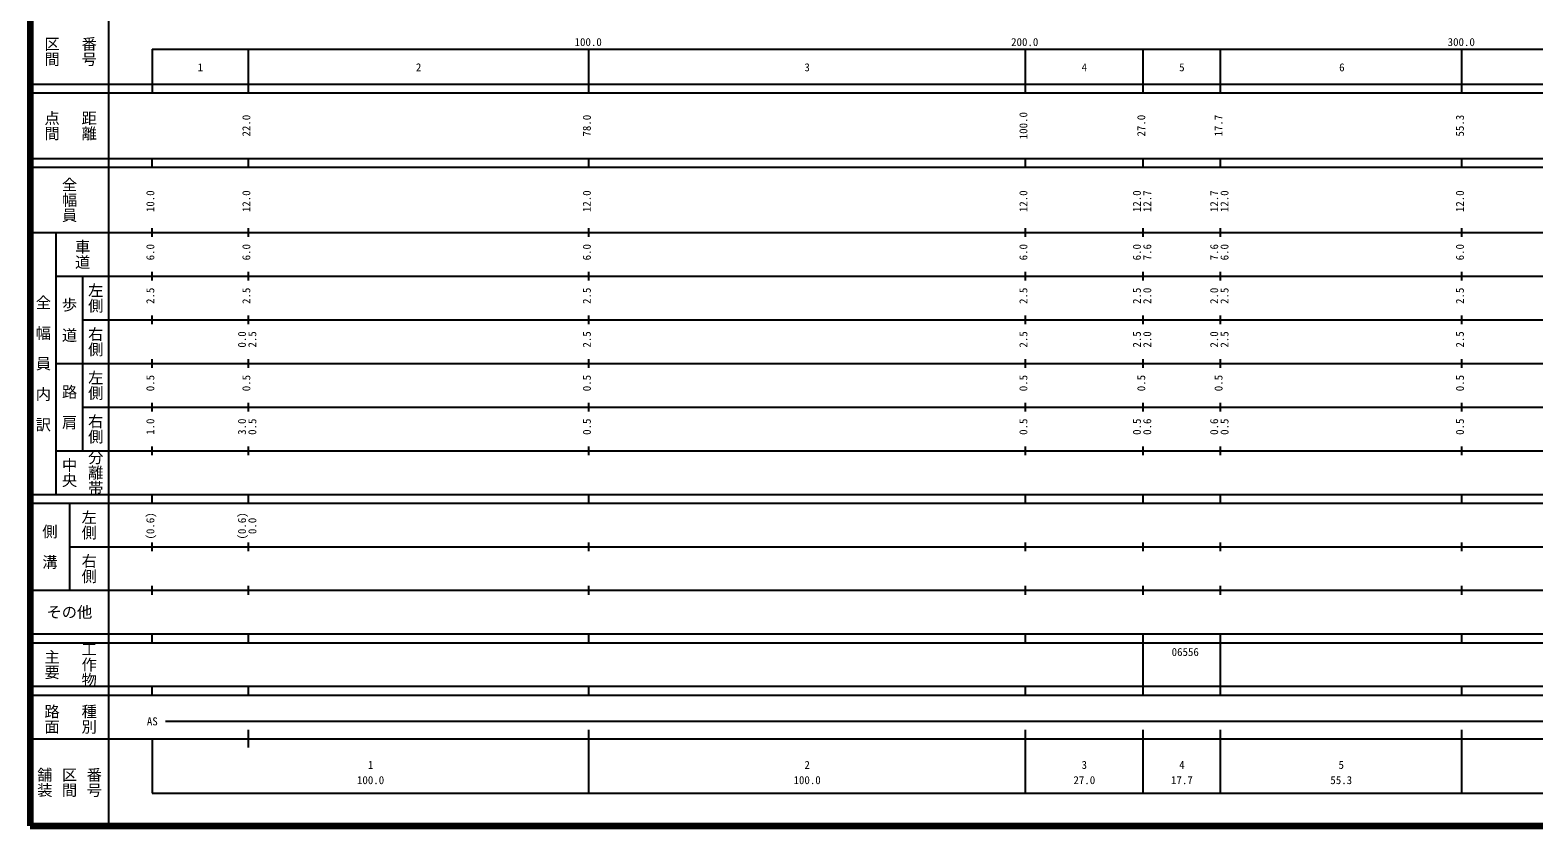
# Model space of a CAD drawing. Units: millimetres on the paper, enlarged 1000 times. Extents: x 40000 to 680000, y 20000 to 380000.
# Drawn here: x 40000 to 384489, y 20000 to 202409 of the extents above; entities that cross this region are included whole.
import ezdxf
from ezdxf.enums import TextEntityAlignment as Align

# ---------------------------------------------------------------- set-up
doc = ezdxf.new("R2010")
doc.units = ezdxf.units.MM
doc.header["$LTSCALE"] = 1000
doc.layers.add('M-TTL', color=2, linetype='Continuous', lineweight=140)
doc.layers.add('M-TTL-BAND', color=7, linetype='Continuous', lineweight=25)
doc.styles.add('@ＭＳ ゴシック', font='')
doc.styles.add('ＭＳ ゴシック', font='')
doc.styles.get('@ＭＳ ゴシック').set_extended_font_data('@MS Gothic')
doc.styles.get('ＭＳ ゴシック').set_extended_font_data('MS Gothic')

msp = doc.modelspace()

# ---------------------------------------------------------------- linework, layer by layer
at = {"layer": 'M-TTL'}
for p, q in [((40000, 380000), (40000, 20000)), ((40000, 20000), (680000, 20000))]:
    msp.add_line(p, q, dxfattribs=at)
at = {"layer": 'M-TTL-BAND'}
for p, q in [((58000, 370000), (58000, 20000)), ((68000, 198000), (579000, 198000)), ((68000, 198000), (68000, 188000)), ((90000, 188000), (90000, 198000)), ((168000, 188000), (168000, 198000)), ((268000, 188000), (268000, 198000)), ((295000, 188000), (295000, 198000)), ((312700, 188000), (312700, 198000)), ((368000, 188000), (368000, 198000)), ((40000, 190000), (579000, 190000)), ((40000, 188000), (579000, 188000)), ((40000, 173000), (579000, 173000)), ((68000, 171000), (68000, 173000)), ((90000, 171000), (90000, 173000)), ((168000, 171000), (168000, 173000)), ((268000, 171000), (268000, 173000)), ((295000, 171000), (295000, 173000)), ((312700, 171000), (312700, 173000)), ((368000, 171000), (368000, 173000)), ((40000, 171000), (579000, 171000)), ((40000, 156000), (579000, 156000)), ((46000, 96000), (46000, 156000)), ((68000, 155000), (68000, 157000)), ((90000, 155000), (90000, 157000)), ((168000, 155000), (168000, 157000)), ((268000, 155000), (268000, 157000)), ((295000, 155000), (295000, 157000)), ((312700, 155000), (312700, 157000)), ((368000, 155000), (368000, 157000)), ((46000, 146000), (579000, 146000)), ((52000, 146000), (52000, 106000)), ((68000, 145000), (68000, 147000)), ((90000, 145000), (90000, 147000)), ((168000, 145000), (168000, 147000)), ((268000, 145000), (268000, 147000)), ((295000, 145000), (295000, 147000)), ((312700, 145000), (312700, 147000)), ((368000, 145000), (368000, 147000)), ((52000, 136000), (579000, 136000)), ((68000, 135000), (68000, 137000)), ((90000, 135000), (90000, 137000)), ((168000, 135000), (168000, 137000)), ((268000, 135000), (268000, 137000)), ((295000, 135000), (295000, 137000)), ((312700, 135000), (312700, 137000)), ((368000, 135000), (368000, 137000)), ((46000, 126000), (579000, 126000)), ((68000, 125000), (68000, 127000)), ((90000, 125000), (90000, 127000)), ((168000, 125000), (168000, 127000)), ((268000, 125000), (268000, 127000)), ((295000, 125000), (295000, 127000)), ((312700, 125000), (312700, 127000)), ((368000, 125000), (368000, 127000)), ((52000, 116000), (579000, 116000)), ((68000, 115000), (68000, 117000)), ((90000, 115000), (90000, 117000)), ((168000, 115000), (168000, 117000)), ((268000, 115000), (268000, 117000)), ((295000, 115000), (295000, 117000)), ((312700, 115000), (312700, 117000)), ((368000, 115000), (368000, 117000)), ((68000, 105000), (68000, 107000)), ((90000, 105000), (90000, 107000)), ((168000, 105000), (168000, 107000)), ((268000, 105000), (268000, 107000)), ((295000, 105000), (295000, 107000)), ((312700, 105000), (312700, 107000)), ((368000, 105000), (368000, 107000)), ((46000, 106000), (579000, 106000)), ((40000, 96000), (579000, 96000)), ((40000, 94000), (579000, 94000)), ((49000, 94000), (49000, 74000)), ((68000, 94000), (68000, 96000)), ((90000, 94000), (90000, 96000)), ((168000, 94000), (168000, 96000)), ((268000, 94000), (268000, 96000)), ((295000, 94000), (295000, 96000)), ((312700, 94000), (312700, 96000)), ((368000, 94000), (368000, 96000)), ((49000, 84000), (579000, 84000)), ((68000, 83000), (68000, 85000)), ((90000, 83000), (90000, 85000)), ((168000, 83000), (168000, 85000)), ((268000, 83000), (268000, 85000)), ((295000, 83000), (295000, 85000)), ((312700, 83000), (312700, 85000)), ((368000, 83000), (368000, 85000)), ((40000, 74000), (579000, 74000)), ((68000, 73000), (68000, 75000)), ((90000, 73000), (90000, 75000)), ((168000, 73000), (168000, 75000)), ((268000, 73000), (268000, 75000)), ((295000, 73000), (295000, 75000)), ((312700, 73000), (312700, 75000)), ((368000, 73000), (368000, 75000)), ((40000, 64000), (579000, 64000)), ((68000, 62000), (68000, 64000)), ((90000, 62000), (90000, 64000)), ((168000, 62000), (168000, 64000)), ((268000, 62000), (268000, 64000)), ((295000, 62000), (295000, 64000)), ((312700, 62000), (312700, 64000)), ((368000, 62000), (368000, 64000)), ((40000, 62000), (579000, 62000)), ((295000, 52000), (295000, 62000)), ((312700, 52000), (312700, 62000)), ((40000, 52000), (579000, 52000)), ((68000, 50000), (68000, 52000)), ((90000, 50000), (90000, 52000)), ((168000, 50000), (168000, 52000)), ((268000, 50000), (268000, 52000)), ((295000, 50000), (295000, 52000)), ((312700, 50000), (312700, 52000)), ((368000, 50000), (368000, 52000)), ((40000, 50000), (579000, 50000)), ((71000, 44000), (565000, 44000)), ((90000, 38000), (90000, 42000)), ((168000, 27500), (168000, 42000)), ((268000, 27500), (268000, 42000)), ((295000, 27500), (295000, 42000)), ((312700, 27500), (312700, 42000)), ((368000, 27500), (368000, 42000)), ((40000, 40000), (579000, 40000)), ((68000, 40000), (68000, 27500)), ((68000, 27500), (579000, 27500))]:
    msp.add_line(p, q, dxfattribs=at)

# ---------------------------------------------------------------- texts
at = {"layer": 'M-TTL-BAND', "style": '@ＭＳ ゴシック'}
for s, p in [('区間', (45000, 197500)), ('番号', (53500, 197500)), ('点間', (45000, 180500)), ('距離', (53500, 180500)), ('全幅員', (49000, 163500)), ('車道', (52000, 151000)), ('全\u3000幅\u3000員\u3000内\u3000訳', (43000, 126000)), ('左側', (55000, 141000)), ('歩\u3000道', (49000, 136000)), ('右側', (55000, 131000)), ('左側', (55000, 121000)), ('路\u3000肩', (49000, 116000)), ('右側', (55000, 111000)), ('中央', (49000, 101000)), ('分離帯', (55000, 101000)), ('左側', (53500, 89000)), ('側\u3000溝', (44500, 84000)), ('右側', (53500, 79000)), ('主要', (45000, 57000)), ('工作物', (53500, 57000)), ('路面', (45000, 44500)), ('種別', (53500, 44500)), ('舗装', (43333, 30000)), ('区間', (49000, 30000)), ('番号', (54667, 30000))]:
    msp.add_text(s, height=2566, rotation=270, dxfattribs=at).set_placement(p, align=Align.MIDDLE_CENTER)
at = {"layer": 'M-TTL-BAND', "style": 'ＭＳ ゴシック'}
for s, p in [('100.0', (167844, 198195)), ('200.0', (267844, 198195)), ('300.0', (367844, 198195)), ('1', (79000, 192405)), ('2', (129000, 192405)), ('3', (218000, 192405)), ('4', (281500, 192405)), ('5', (303850, 192405)), ('6', (340500, 192405)), ('AS', (68000, 42500)), ('1', (118000, 32523)), ('2', (218000, 32523)), ('3', (281500, 32523)), ('4', (303850, 32523)), ('5', (340350, 32523)), ('100.0', (118000, 29033)), ('100.0', (218000, 29033)), ('27.0', (281500, 29033)), ('17.7', (303850, 29033)), ('55.3', (340350, 29033))]:
    msp.add_text(s, height=1833, dxfattribs=at).set_placement(p, align=Align.BOTTOM_CENTER)
for s, p in [('22.0', (91000, 180500)), ('78.0', (169000, 180500)), ('100.0', (269000, 180500)), ('27.0', (296000, 180500)), ('17.7', (313700, 180500)), ('55.3', (369000, 180500)), ('10.0', (69000, 163174)), ('12.0', (91000, 163174)), ('12.0', (169000, 163174)), ('12.0', (269000, 163174)), ('12.0', (295000, 163174)), ('12.7', (297370, 163174)), ('12.7', (312700, 163174)), ('12.0', (315070, 163174)), ('12.0', (369000, 163174)), ('6.0', (69000, 151500)), ('6.0', (91000, 151500)), ('6.0', (169000, 151500)), ('6.0', (269000, 151500)), ('6.0', (295000, 151500)), ('7.6', (297370, 151500)), ('7.6', (312700, 151500)), ('6.0', (315070, 151500)), ('6.0', (369000, 151500)), ('2.5', (69000, 141500)), ('2.5', (91000, 141500)), ('2.5', (169000, 141500)), ('2.5', (269000, 141500)), ('2.5', (295000, 141500)), ('2.0', (297370, 141500)), ('2.0', (312700, 141500)), ('2.5', (315070, 141500)), ('2.5', (369000, 141500)), ('0.0', (90000, 131500)), ('2.5', (92370, 131500)), ('2.5', (169000, 131500)), ('2.5', (269000, 131500)), ('2.5', (295000, 131500)), ('2.0', (297370, 131500)), ('2.0', (312700, 131500)), ('2.5', (315070, 131500)), ('2.5', (369000, 131500)), ('0.5', (69000, 121500)), ('0.5', (91000, 121500)), ('0.5', (169000, 121500)), ('0.5', (269000, 121500)), ('0.5', (296000, 121500)), ('0.5', (313700, 121500)), ('0.5', (369000, 121500)), ('1.0', (69000, 111500)), ('3.0', (90000, 111500)), ('0.5', (92370, 111500)), ('0.5', (169000, 111500)), ('0.5', (269000, 111500)), ('0.5', (295000, 111500)), ('0.6', (297370, 111500)), ('0.6', (312700, 111500)), ('0.5', (315070, 111500)), ('0.5', (369000, 111500)), ('(0.6)', (69000, 88764)), ('(0.6)', (90000, 88764)), ('0.0', (92370, 88764))]:
    msp.add_text(s, height=1833, rotation=90, dxfattribs=at).set_placement(p, align=Align.BOTTOM_CENTER)
msp.add_text('その他', height=2566, dxfattribs=at).set_placement((49000, 69000), align=Align.MIDDLE_CENTER)
msp.add_text('06556', height=1833, dxfattribs=at).set_placement((301500, 58405), align=Align.BOTTOM_LEFT)

doc.saveas('drawing.dxf')
